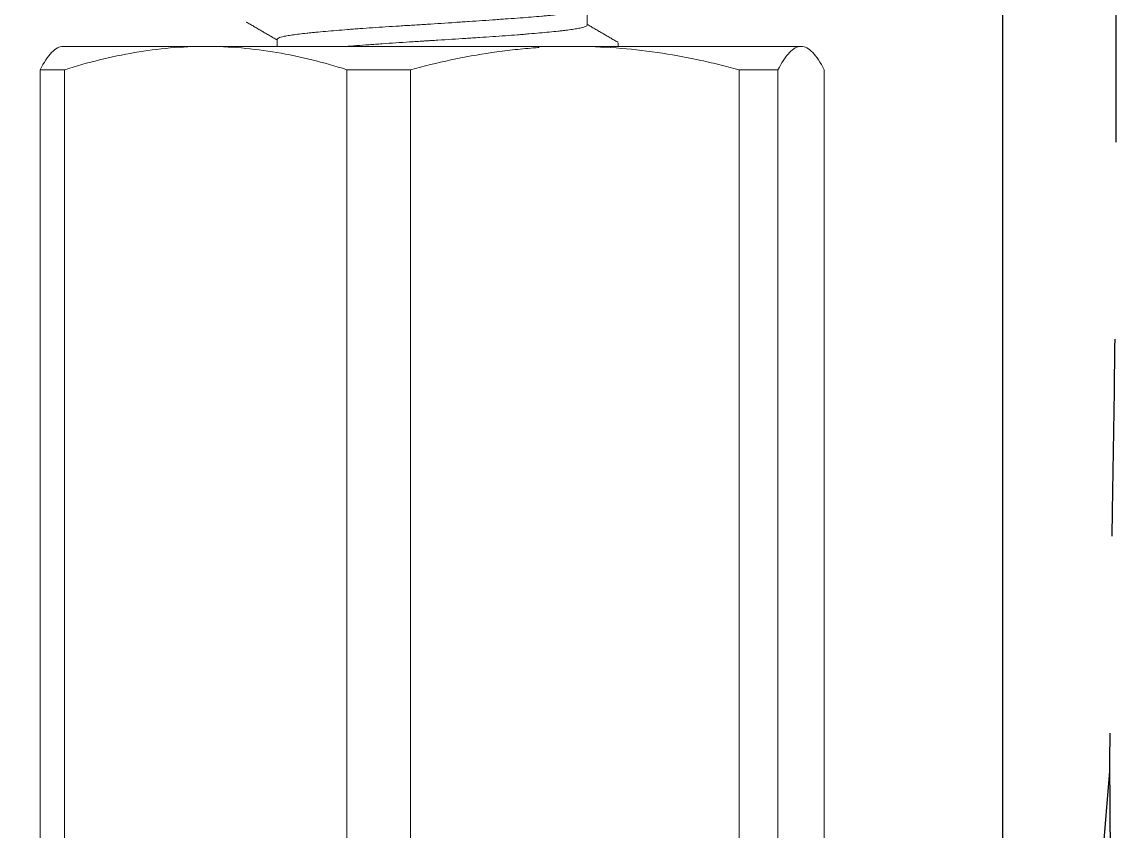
# Model space of a CAD drawing. Header units: millimetres. Extents: x 4900 to 5740, y 840 to 1434.
# Drawn here: x 5018.12 to 5035.7, y 1029.98 to 1043.03 of the extents above; entities that cross this region are included whole.
import ezdxf

# ---------------------------------------------------------------- set-up
doc = ezdxf.new("R2010")
doc.units = ezdxf.units.MM
doc.linetypes.add('CENTERX2', pattern=[101.6, 63.5, -12.7, 12.7, -12.7])
doc.layers.add('CENTER', color=1, linetype='CENTERX2')

msp = doc.modelspace()

# ---------------------------------------------------------------- linework, layer by layer
msp.add_line((5033.935, 1004.657), (5033.935, 1069.631))
at = {"color": 7, "linetype": 'Continuous', "lineweight": 18}
for p, q in [((5027.235, 1042.977), (5027.235, 1043.235)), ((5022.235, 1042.743), (5022.235, 1042.631)), ((5027.735, 1042.631), (5027.735, 1042.687)), ((5018.786, 1042.631), (5030.684, 1042.631)), ((5018.412, 1023.006), (5018.412, 1042.256)), ((5018.808, 1042.256), (5018.412, 1042.256)), ((5018.808, 1023.006), (5018.808, 1042.256)), ((5024.384, 1042.256), (5023.359, 1042.256)), ((5023.359, 1023.006), (5023.359, 1042.256)), ((5024.384, 1023.006), (5024.384, 1042.256)), ((5030.31, 1042.256), (5029.682, 1042.256)), ((5029.682, 1023.006), (5029.682, 1042.256)), ((5030.31, 1023.006), (5030.31, 1042.256)), ((5031.057, 1023.006), (5031.057, 1042.256))]:
    msp.add_line(p, q, dxfattribs=at)
for points, knots in [([(5027.217, 1043.225), (5027.214, 1043.223), (5027.21, 1043.221), (5027.183, 1043.21), (5027.147, 1043.201), (5027.086, 1043.19), (5027.073, 1043.187), (5027.044, 1043.182), (5027.03, 1043.18), (5026.983, 1043.173), (5026.949, 1043.168), (5026.837, 1043.153), (5026.752, 1043.143), (5026.63, 1043.131), (5026.605, 1043.128), (5026.554, 1043.123), (5026.527, 1043.121), (5026.447, 1043.113), (5026.391, 1043.109), (5026.217, 1043.095), (5026.093, 1043.086), (5025.927, 1043.074), (5025.894, 1043.072), (5025.826, 1043.067), (5025.792, 1043.064), (5025.688, 1043.057), (5025.548, 1043.048), (5025.403, 1043.038), (5025.293, 1043.03), (5025.256, 1043.028), (5025.182, 1043.023), (5025.144, 1043.02), (5024.956, 1043.007), (5024.805, 1042.997), (5024.579, 1042.983), (5024.504, 1042.979), (5024.391, 1042.972), (5024.354, 1042.969), (5024.297, 1042.966), (5024.279, 1042.965), (5024.241, 1042.962), (5024.223, 1042.961), (5024.055, 1042.951), (5023.912, 1042.942), (5023.703, 1042.927), (5023.618, 1042.921), (5023.534, 1042.915), (5023.501, 1042.913), (5023.484, 1042.911), (5023.435, 1042.908), (5023.403, 1042.905), (5023.244, 1042.893), (5023.126, 1042.883), (5022.961, 1042.868), (5022.909, 1042.863), (5022.846, 1042.857), (5022.833, 1042.856), (5022.809, 1042.854), (5022.772, 1042.85), (5022.738, 1042.847), (5022.627, 1042.835), (5022.549, 1042.826), (5022.467, 1042.814), (5022.451, 1042.812), (5022.421, 1042.807), (5022.407, 1042.804), (5022.367, 1042.797), (5022.344, 1042.792), (5022.284, 1042.777), (5022.257, 1042.767), (5022.241, 1042.755), (5022.238, 1042.752), (5022.235, 1042.747), (5022.234, 1042.745), (5022.235, 1042.742)], [0, 0, 0, 0, 0.010555, 0.010555, 0.070536, 0.070536, 0.085531, 0.085531, 0.100526, 0.100526, 0.130517, 0.130517, 0.190498, 0.190498, 0.205493, 0.205493, 0.220488, 0.220488, 0.250478, 0.250478, 0.310459, 0.310459, 0.325454, 0.325454, 0.340449, 0.340449, 0.37044, 0.40043, 0.40043, 0.415425, 0.415425, 0.43042, 0.43042, 0.490401, 0.490401, 0.520391, 0.520391, 0.535387, 0.535387, 0.542884, 0.542884, 0.550382, 0.550382, 0.610362, 0.610362, 0.640353, 0.64785, 0.64785, 0.655348, 0.655348, 0.670343, 0.670343, 0.730324, 0.730324, 0.760314, 0.760314, 0.767812, 0.767812, 0.775309, 0.790305, 0.790305, 0.850285, 0.850285, 0.86528, 0.86528, 0.880276, 0.880276, 0.910266, 0.910266, 0.970247, 0.970247, 0.985242, 0.985242, 1, 1, 1, 1]), ([(5023.334, 1042.631), (5023.392, 1042.635), (5023.452, 1042.64), (5023.579, 1042.649), (5023.664, 1042.655), (5023.752, 1042.661), (5023.787, 1042.663), (5023.805, 1042.664), (5023.858, 1042.668), (5023.894, 1042.671), (5024.074, 1042.683), (5024.221, 1042.693), (5024.446, 1042.708), (5024.521, 1042.713), (5024.617, 1042.719), (5024.636, 1042.721), (5024.674, 1042.723), (5024.693, 1042.724), (5024.751, 1042.728), (5024.789, 1042.73), (5024.978, 1042.742), (5025.128, 1042.751), (5025.313, 1042.763), (5025.35, 1042.765), (5025.424, 1042.77), (5025.461, 1042.772), (5025.57, 1042.779), (5025.641, 1042.784), (5025.85, 1042.799), (5025.984, 1042.808), (5026.143, 1042.821), (5026.174, 1042.823), (5026.236, 1042.828), (5026.266, 1042.831), (5026.355, 1042.839), (5026.412, 1042.844), (5026.576, 1042.858), (5026.675, 1042.867), (5026.787, 1042.879), (5026.808, 1042.881), (5026.85, 1042.886), (5026.87, 1042.888), (5026.928, 1042.895), (5026.999, 1042.905), (5027.057, 1042.914), (5027.096, 1042.922), (5027.108, 1042.924), (5027.131, 1042.929), (5027.142, 1042.932), (5027.191, 1042.944), (5027.216, 1042.955), (5027.232, 1042.969), (5027.234, 1042.973), (5027.235, 1042.977)], [0.284642, 0.284642, 0.284642, 0.284642, 0.312621, 0.312621, 0.342727, 0.3502535, 0.3502535, 0.35778, 0.35778, 0.372833, 0.372833, 0.433045, 0.433045, 0.463151, 0.463151, 0.4706775, 0.4706775, 0.478204, 0.478204, 0.493257, 0.493257, 0.5534689, 0.5534689, 0.5685219, 0.5685219, 0.5835749, 0.5835749, 0.6136809, 0.6136809, 0.6738929, 0.6738929, 0.6889459, 0.6889459, 0.7039989, 0.7039989, 0.7341049, 0.7341049, 0.7943169, 0.7943169, 0.8093699, 0.8093699, 0.8244229, 0.8244229, 0.8545288, 0.8846348, 0.8846348, 0.8996878, 0.8996878, 0.9147408, 0.9147408, 0.9749528, 0.9749528, 1, 1, 1, 1]), ([(5018.412, 1042.256), (5018.474, 1042.373), (5018.536, 1042.468), (5018.629, 1042.565), (5018.66, 1042.589), (5018.723, 1042.623), (5018.754, 1042.631), (5018.786, 1042.631)], [0, 0, 0, 0, 0.5, 0.5, 0.75, 0.75, 1, 1, 1, 1]), ([(5021.084, 1042.631), (5020.893, 1042.631), (5020.702, 1042.623), (5020.318, 1042.589), (5020.127, 1042.564), (5019.557, 1042.467), (5019.181, 1042.373), (5018.808, 1042.256)], [0, 0, 0, 0, 0.25, 0.25, 0.5, 0.5, 1, 1, 1, 1]), ([(5023.359, 1042.256), (5022.984, 1042.373), (5022.608, 1042.468), (5022.039, 1042.565), (5021.849, 1042.589), (5021.467, 1042.623), (5021.276, 1042.631), (5021.084, 1042.631)], [0, 0, 0, 0, 0.5, 0.5, 0.75, 0.75, 1, 1, 1, 1]), ([(5026.46, 1042.613), (5026.428, 1042.611), (5026.397, 1042.608), (5026.253, 1042.598), (5026.142, 1042.587), (5025.974, 1042.569), (5025.918, 1042.562), (5025.807, 1042.548), (5025.306, 1042.478), (5024.815, 1042.372), (5024.384, 1042.256)], [0, 0, 0, 0, 0.045251, 0.045251, 0.204376, 0.204376, 0.283938, 0.283938, 0.363501, 1, 1, 1, 1]), ([(5029.682, 1042.256), (5029.573, 1042.285), (5029.41, 1042.327), (5029.245, 1042.365), (5029.136, 1042.39), (5029.08, 1042.402), (5028.805, 1042.461), (5028.584, 1042.5), (5028.142, 1042.565), (5027.921, 1042.59), (5027.477, 1042.623), (5027.255, 1042.631), (5027.033, 1042.631)], [0, 0, 0, 0, 0.125, 0.1875, 0.1875, 0.25, 0.25, 0.5, 0.5, 0.75, 0.75, 1, 1, 1, 1]), ([(5030.684, 1042.631), (5030.652, 1042.631), (5030.621, 1042.623), (5030.558, 1042.589), (5030.527, 1042.564), (5030.433, 1042.467), (5030.372, 1042.373), (5030.31, 1042.256)], [0, 0, 0, 0, 0.25, 0.25, 0.5, 0.5, 1, 1, 1, 1]), ([(5031.057, 1042.256), (5030.995, 1042.373), (5030.933, 1042.468), (5030.84, 1042.565), (5030.809, 1042.589), (5030.746, 1042.623), (5030.715, 1042.631), (5030.684, 1042.631)], [0, 0, 0, 0, 0.5, 0.5, 0.75, 0.75, 1, 1, 1, 1])]:
    msp.add_open_spline(points, degree=3, knots=knots, dxfattribs=at)
for points in [[(5021.737, 1043.024), (5021.986, 1042.879), (5022.235, 1042.735)], [(5027.726, 1042.7), (5027.48, 1042.843), (5027.235, 1042.985)]]:
    msp.add_open_spline(points, degree=2, dxfattribs=at)
at = {"layer": 'CENTER', "ltscale": 0.25}
msp.add_open_spline([(4983.376, 1036.417, 0), (4983.578, 1042.834, 0), (4983.924, 1053.86, 0), (5016.512, 1061.783, 0), (4996.706, 1011.511), (5032.151, 1007.079, 0), (5035.049, 1022.655), (5035.663, 1030.951)], degree=3, knots=[0, 0, 0, 0, 17.249459, 29.642166, 75.733509, 89.541235, 112.372857, 112.372857, 112.372857, 112.372857], dxfattribs=at)
msp.add_spline([(5085.961, 1036.417, 0), (5081.154, 1052.983, 0), (5069.175, 1056.157, 0), (5056.563, 1011.824, 0), (5042.87, 1010.053, 0), (5035.735, 1037.076), (5035.735, 1047.631)], degree=3, dxfattribs=at)

doc.saveas('drawing.dxf')
